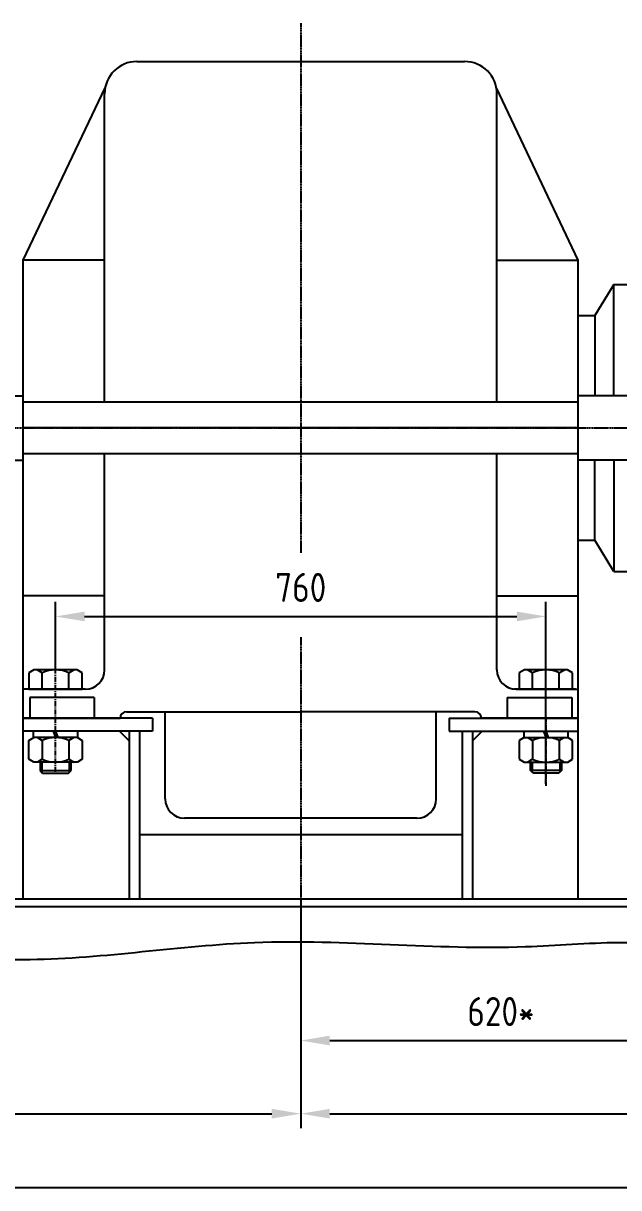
# Model space of a CAD drawing. Header units: millimetres. Extents: x -25976 to -4798, y -663 to 15440.
# Drawn here: x -13771 to -12849, y 13470 to 15275 of the extents above; entities that cross this region are included whole.
import ezdxf

# ---------------------------------------------------------------- set-up
doc = ezdxf.new("R2010")
doc.units = ezdxf.units.MM
doc.header["$LTSCALE"] = 0.25
doc.linetypes.add('CENTER', pattern=[50.8, 31.75, -6.35, 6.35, -6.35])
for name, color, linetype in [('Bord', 1, 'Continuous'), ('Cen', 5, 'CENTER'), ('Cont', 6, 'Continuous'), ('Dim', 7, 'Continuous')]:
    doc.layers.add(name, color=color, linetype=linetype)
doc.styles.add('Style1', font='romans.shx', dxfattribs={"width": 0.8})
doc.dimstyles.new('LIN15', dxfattribs={"dimscale": 15, "dimtxt": 3, "dimasz": 3, "dimexe": 1.5, "dimexo": 0, "dimgap": 1.5, "dimtad": 1, "dimdec": 0, "dimzin": 13, "dimdsep": 46, "dimtxsty": 'Style1', "dimcen": 0, "dimclrt": 3, "dimadec": 0, "dimazin": 0, "dimtfac": 1, "dimtdec": 0, "dimtmove": 0, "dimatfit": 3, "dimfxl": 1, "dimtolj": 1, "dimtzin": 13, "dimarcsym": 0})

# ---------------------------------------------------------------- blocks, each defined once
blk = doc.blocks.new('*D193')
at = {"layer": 'Dim', "color": 0, "lineweight": -2, "transparency": 16777216}
for p, q in [((-13721.3, 14273), (-13721.3, 14378.3)), ((-12961.3, 14273), (-12961.3, 14378.3)), ((-13676.3, 14355.8), (-13006.3, 14355.8))]:
    blk.add_line(p, q, dxfattribs=at)
at = {"layer": 'Dim', "color": 0, "transparency": 16777216}
for points in [[(-13676.3, 14363.3), (-13676.3, 14348.3), (-13721.3, 14355.8)], [(-13006.3, 14363.3), (-13006.3, 14348.3), (-12961.3, 14355.8)]]:
    blk.add_solid(points, dxfattribs=at)
at = {"layer": 'Dim', "color": 3, "transparency": 16777216, "insert": (-13341.3, 14400.8), "char_height": 45, "attachment_point": 5, "style": 'Style1'}
blk.add_mtext('\\A1;760', dxfattribs=at)
blk = doc.blocks.new('*D197')
at = {"layer": 'Dim', "color": 0, "lineweight": -2, "transparency": 16777216}
for p, q in [((-13341.3, 13918), (-13341.3, 13675.9)), ((-12720.8, 13918), (-12720.8, 13675.9)), ((-13296.3, 13698.4), (-12765.8, 13698.4))]:
    blk.add_line(p, q, dxfattribs=at)
at = {"layer": 'Dim', "color": 0, "transparency": 16777216}
for points in [[(-13296.3, 13705.9), (-13296.3, 13690.9), (-13341.3, 13698.4)], [(-12765.8, 13705.9), (-12765.8, 13690.9), (-12720.8, 13698.4)]]:
    blk.add_solid(points, dxfattribs=at)
at = {"layer": 'Dim', "color": 3, "transparency": 16777216, "insert": (-13031.1, 13743.4), "char_height": 45, "attachment_point": 5, "style": 'Style1'}
blk.add_mtext('\\A1;620*', dxfattribs=at)
blk = doc.blocks.new('*D209')
at = {"layer": 'Dim', "color": 0, "lineweight": -2, "transparency": 16777216}
for p, q in [((-14478.3, 13918), (-14478.3, 13562.5)), ((-13341.3, 13918), (-13341.3, 13562.5)), ((-14433.3, 13585), (-13386.3, 13585))]:
    blk.add_line(p, q, dxfattribs=at)
at = {"layer": 'Dim', "color": 0, "transparency": 16777216}
for points in [[(-14433.3, 13592.5), (-14433.3, 13577.5), (-14478.3, 13585)], [(-13386.3, 13592.5), (-13386.3, 13577.5), (-13341.3, 13585)]]:
    blk.add_solid(points, dxfattribs=at)
at = {"layer": 'Dim', "color": 3, "transparency": 16777216, "insert": (-13909.8, 13630), "char_height": 45, "attachment_point": 5, "style": 'Style1'}
blk.add_mtext('\\A1;1137', dxfattribs=at)
blk = doc.blocks.new('*D210')
at = {"layer": 'Dim', "color": 0, "lineweight": -2, "transparency": 16777216}
for p, q in [((-13341.3, 13918), (-13341.3, 13562.5)), ((-11856.3, 13918), (-11856.3, 13562.5)), ((-13296.3, 13585), (-11901.3, 13585))]:
    blk.add_line(p, q, dxfattribs=at)
at = {"layer": 'Dim', "color": 0, "transparency": 16777216}
for points in [[(-13296.3, 13592.5), (-13296.3, 13577.5), (-13341.3, 13585)], [(-11901.3, 13592.5), (-11901.3, 13577.5), (-11856.3, 13585)]]:
    blk.add_solid(points, dxfattribs=at)
at = {"layer": 'Dim', "color": 3, "transparency": 16777216, "insert": (-12598.8, 13630), "char_height": 45, "attachment_point": 5, "style": 'Style1'}
blk.add_mtext('\\A1;1485', dxfattribs=at)

msp = doc.modelspace()

# ---------------------------------------------------------------- linework, layer by layer
at = {"color": 1, "ltscale": 0.62}
for p, q in [((-13742.56502, 14130.0105), (-13742.56502, 14114.304)), ((-13699.97802, 14130.0105), (-13699.97802, 14114.304)), ((-12982.56502, 14130.0105), (-12982.56502, 14114.304)), ((-12939.97802, 14130.0105), (-12939.97802, 14114.304))]:
    msp.add_line(p, q, dxfattribs=at)
at = {"layer": 'Bord'}
for p, q in [((-17638.27152, 13918.0105), (-11657.44951, 13918.0105)), ((-17638.27152, 13906.0105), (-11662.90372, 13906.0105))]:
    msp.add_line(p, q, dxfattribs=at)
msp.add_open_spline([(-11657.44951, 13918.0105), (-11665.95375, 13890.15436), (-11767.81821, 13843.65557), (-12013.52323, 13851.73808), (-12290.56438, 13860.00502), (-12586.01433, 13825.9155), (-12802.59291, 13858.01937), (-13084.59481, 13832.48044), (-13389.53292, 13869.71736), (-13767.20116, 13803.82943), (-14145.21429, 13863.7559), (-14644.46568, 13846.41634), (-15153.1879, 13894.77953), (-15635.3183, 13807.9506), (-16006.89816, 13874.90858), (-16352.92029, 13833.09518), (-16670.21194, 13854.24843), (-16956.49798, 13846.11381), (-17231.428, 13862.16939), (-17458.43871, 13815.89522), (-17599.51642, 13841.20003), (-17638.27152, 13862.54311)], degree=3, knots=[28.9537729083, 28.9537729083, 28.9537729083, 28.9537729083, 128.0368121122, 363.8410900938, 744.4747886101, 967.9903106951, 1250.4890747267, 1395.016307447, 1815.0769562346, 2163.8858423675, 2532.329580656, 2952.3904362194, 3661.1870095606, 4056.3095812513, 4405.1184673842, 4779.4195354185, 5094.4948980203, 5357.000996832, 5639.1949599941, 5915.5279184175, 6049.6760983229, 6049.6760983229, 6049.6760983229, 6049.6760983229], dxfattribs=at)
at = {"layer": 'Cen', "ltscale": 0.2}
for p, q in [((-13341.27152, 15275.28052), (-13341.27152, 14454.57452)), ((-17629.39153, 14648.0105), (-11678.17202, 14648.0105)), ((-13341.27152, 14323.43151), (-13341.27152, 13918.0105))]:
    msp.add_line(p, q, dxfattribs=at)
at = {"layer": 'Cen'}
for p, q in [((-12961.27152, 14096.56292), (-12961.27152, 14301.77181)), ((-13721.27152, 14114.73564), (-13721.27152, 14289.55621)), ((-12961.27152, 14114.73564), (-12961.27152, 14289.55621)), ((-12961.27152, 14114.73564), (-12961.27152, 14289.55621)), ((-12961.27152, 14200.34906), (-12961.27152, 14093.03953))]:
    msp.add_line(p, q, dxfattribs=at)
at = {"layer": 'Cont'}
for p, q in [((-13595.27152, 15216.0105), (-13087.27152, 15216.0105)), ((-13771.27152, 14908.0105), (-13644.40358, 15175.28633)), ((-13645.27152, 14687.87721), (-13645.27152, 15166.0105)), ((-12911.27152, 14908.0105), (-13038.13947, 15175.28633)), ((-13037.27152, 14687.87721), (-13037.27152, 15166.0105)), ((-13771.27152, 13918.0105), (-13771.27152, 14908.0105)), ((-13645.27152, 14908.0105), (-13771.27152, 14908.0105)), ((-13037.27152, 14908.0105), (-12911.27152, 14908.0105)), ((-12911.27152, 13918.0105), (-12911.27152, 14908.0105)), ((-12856.27152, 14870.51215), (-12885.5349, 14822.14007)), ((-12856.27152, 14698.01178), (-12856.27152, 14870.51215)), ((-12856.27152, 14870.51215), (-12831.27158, 14870.51215)), ((-12911.27152, 14822.14007), (-12885.5349, 14822.14007)), ((-12885.5349, 14822.14007), (-12885.5349, 14698.01178)), ((-13871.27152, 14698.0105), (-13771.27152, 14698.0105)), ((-12811.27152, 14698.01178), (-12911.27152, 14698.01178)), ((-13341.27152, 14687.87721), (-13771.27152, 14687.87721)), ((-12911.27152, 14687.87721), (-13341.27152, 14687.87721)), ((-13341.27152, 14648.0105), (-13771.27152, 14648.0105)), ((-12911.27152, 14648.0105), (-13341.27152, 14648.0105)), ((-13341.27152, 14607.87721), (-13771.27152, 14607.87721)), ((-13645.27152, 14273.0105), (-13645.27152, 14607.87721)), ((-12911.27152, 14607.87721), (-13341.27152, 14607.87721)), ((-13037.27152, 14273.0105), (-13037.27152, 14607.87721)), ((-13871.27152, 14598.0105), (-13771.27152, 14598.0105)), ((-12811.27152, 14598.00922), (-12911.27152, 14598.00922)), ((-12885.5349, 14473.88093), (-12885.5349, 14598.00922)), ((-12856.27152, 14598.00922), (-12856.27152, 14425.50884)), ((-12911.27152, 14473.88093), (-12885.5349, 14473.88093)), ((-12856.27152, 14425.50884), (-12885.5349, 14473.88093)), ((-12856.27152, 14425.50884), (-12831.27158, 14425.50884)), ((-13645.27152, 14388.0105), (-13771.27152, 14388.0105)), ((-13037.27152, 14388.0105), (-12911.27152, 14388.0105)), ((-13754.68217, 14273.0105), (-13762.57152, 14268.45558)), ((-13762.57152, 14268.45558), (-13762.57152, 14243.0105)), ((-13687.86087, 14273.0105), (-13754.68217, 14273.0105)), ((-13741.92152, 14268.45558), (-13749.81087, 14273.0105)), ((-13741.92152, 14243.0105), (-13741.92152, 14268.45558)), ((-13700.62152, 14268.45558), (-13692.73217, 14273.0105)), ((-13700.62152, 14243.0105), (-13700.62152, 14268.45558)), ((-13679.97152, 14268.45558), (-13687.86087, 14273.0105)), ((-13679.97152, 14243.0105), (-13679.97152, 14268.45558)), ((-12994.68217, 14273.0105), (-13002.57152, 14268.45558)), ((-13002.57152, 14268.45558), (-13002.57152, 14243.0105)), ((-12927.86087, 14273.0105), (-12994.68217, 14273.0105)), ((-12981.92152, 14268.45558), (-12989.81087, 14273.0105)), ((-12981.92152, 14243.0105), (-12981.92152, 14268.45558)), ((-12940.62152, 14268.45558), (-12932.73217, 14273.0105)), ((-12940.62152, 14243.0105), (-12940.62152, 14268.45558)), ((-12919.97152, 14268.45558), (-12927.86087, 14273.0105)), ((-12919.97152, 14243.0105), (-12919.97152, 14268.45558)), ((-13675.27152, 14243.0105), (-13771.27152, 14243.0105)), ((-13762.57152, 14243.0105), (-13679.97152, 14243.0105)), ((-12915.27152, 14243.0105), (-13011.27152, 14243.0105)), ((-13007.27152, 14243.0105), (-12911.27152, 14243.0105)), ((-13002.57152, 14243.0105), (-12919.97152, 14243.0105)), ((-12919.97071, 14243.0105), (-13002.57071, 14243.0105)), ((-13661.27152, 14230.0105), (-13761.27152, 14230.0105)), ((-13761.27152, 14230.0105), (-13761.27152, 14198.0105)), ((-13661.27152, 14230.0105), (-13661.27152, 14198.0105)), ((-13021.27152, 14230.0105), (-12921.27152, 14230.0105)), ((-13021.27152, 14230.0105), (-13021.27152, 14198.0105)), ((-12921.27152, 14230.0105), (-12921.27152, 14198.0105)), ((-13611.27152, 14208.0105), (-13341.27152, 14208.0105)), ((-13551.27152, 14073.0105), (-13551.27152, 14208.0105)), ((-13071.27152, 14208.0105), (-13341.27152, 14208.0105)), ((-13131.27152, 14073.0105), (-13131.27152, 14208.0105)), ((-13771.27152, 14198.0105), (-13621.27152, 14198.0105)), ((-13771.27152, 14198.0105), (-13621.27152, 14198.0105)), ((-13571.27152, 14198.0105), (-13771.27152, 14198.0105)), ((-13621.27152, 14198.0105), (-13621.27152, 14198.0105)), ((-13621.27152, 14198.0105), (-13621.27152, 14198.0105)), ((-13571.27152, 14198.0105), (-13571.27152, 14178.0105)), ((-13111.27152, 14198.0105), (-13111.27152, 14178.0105)), ((-13111.27152, 14198.0105), (-12911.27152, 14198.0105)), ((-12911.27152, 14198.0105), (-13061.27152, 14198.0105)), ((-13061.27152, 14198.0105), (-13061.27152, 14198.0105)), ((-13571.27152, 14178.0105), (-13771.27152, 14178.0105)), ((-13755.52152, 14168.0105), (-13755.52152, 14178.0105)), ((-13724.91122, 14178.0105), (-13721.27152, 14168.0105)), ((-13721.27152, 14178.0105), (-13717.63182, 14168.0105)), ((-13687.02152, 14178.0105), (-13687.02152, 14168.0105)), ((-13607.27152, 14163.0105), (-13622.27152, 14178.0105)), ((-13607.27152, 14178.0105), (-13607.27152, 13918.0105)), ((-13591.27152, 14178.0105), (-13591.27152, 13918.0105)), ((-13111.27152, 14178.0105), (-12911.27152, 14178.0105)), ((-13091.27152, 14178.0105), (-13091.27152, 13918.0105)), ((-13075.27152, 14178.0105), (-13075.27152, 13918.0105)), ((-13075.27152, 14163.0105), (-13060.27152, 14178.0105)), ((-12995.52152, 14178.0105), (-12995.52152, 14168.0105)), ((-12964.91122, 14178.0105), (-12961.27152, 14168.0105)), ((-12961.27152, 14178.0105), (-12957.63182, 14168.0105)), ((-12927.02152, 14168.0105), (-12927.02152, 14178.0105)), ((-13762.57152, 14163.6515), (-13755.02152, 14168.0105)), ((-13762.57152, 14134.36949), (-13762.57152, 14163.6515)), ((-13687.02152, 14168.0105), (-13755.52152, 14168.0105)), ((-13687.52152, 14168.0105), (-13755.02152, 14168.0105)), ((-13749.47152, 14168.0105), (-13741.92152, 14163.6515)), ((-13741.92152, 14163.6515), (-13741.92152, 14134.36949)), ((-13693.07152, 14168.0105), (-13700.62152, 14163.6515)), ((-13700.62152, 14163.6515), (-13700.62152, 14134.36949)), ((-13687.52152, 14168.0105), (-13679.97152, 14163.6515)), ((-13679.97152, 14163.6515), (-13679.97152, 14134.36949)), ((-12995.02152, 14168.0105), (-13002.57152, 14163.6515)), ((-13002.57152, 14163.6515), (-13002.57152, 14134.36949)), ((-12995.52152, 14168.0105), (-12927.02152, 14168.0105)), ((-12995.02152, 14168.0105), (-12927.52152, 14168.0105)), ((-12989.47152, 14168.0105), (-12981.92152, 14163.6515)), ((-12981.92152, 14163.6515), (-12981.92152, 14134.36949)), ((-12933.07152, 14168.0105), (-12940.62152, 14163.6515)), ((-12940.62152, 14163.6515), (-12940.62152, 14134.36949)), ((-12919.97152, 14163.6515), (-12927.52152, 14168.0105)), ((-12919.97152, 14134.36949), (-12919.97152, 14163.6515)), ((-13755.02152, 14130.0105), (-13762.57152, 14134.36949)), ((-13741.92152, 14134.36949), (-13749.47152, 14130.0105)), ((-13700.62152, 14134.36949), (-13693.07152, 14130.0105)), ((-13679.97152, 14134.36949), (-13687.52152, 14130.0105)), ((-13002.57152, 14134.36949), (-12995.02152, 14130.0105)), ((-12981.92152, 14134.36949), (-12989.47152, 14130.0105)), ((-12940.62152, 14134.36949), (-12933.07152, 14130.0105)), ((-12927.52152, 14130.0105), (-12919.97152, 14134.36949)), ((-13687.52152, 14130.0105), (-13755.02152, 14130.0105)), ((-13745.27152, 14130.0105), (-13745.27152, 14117.0105)), ((-13745.27152, 14117.0105), (-13741.27152, 14113.0105)), ((-13745.27152, 14117.0105), (-13697.27152, 14117.0105)), ((-13701.27152, 14113.0105), (-13697.27152, 14117.0105)), ((-13697.27152, 14117.0105), (-13697.27152, 14130.0105)), ((-12995.02152, 14130.0105), (-12927.52152, 14130.0105)), ((-12985.27152, 14117.0105), (-12985.27152, 14130.0105)), ((-12937.27152, 14117.0105), (-12985.27152, 14117.0105)), ((-12981.27152, 14113.0105), (-12985.27152, 14117.0105)), ((-12937.27152, 14117.0105), (-12941.27152, 14113.0105)), ((-12937.27152, 14130.0105), (-12937.27152, 14117.0105)), ((-13741.27152, 14113.0105), (-13701.27152, 14113.0105)), ((-12941.27152, 14113.0105), (-12981.27152, 14113.0105)), ((-13161.27152, 14043.0105), (-13521.27152, 14043.0105)), ((-13591.27152, 14018.0105), (-13091.27152, 14018.0105)), ((-13771.27152, 13918.0105), (-13591.27152, 13918.0105)), ((-13771.27152, 13918.0105), (-13591.27152, 13918.0105)), ((-13091.27152, 13918.0105), (-12911.27152, 13918.0105))]:
    msp.add_line(p, q, dxfattribs=at)
for centre, radius, start, end in [((-13595.27152, 15166.0105), 50, 90, 180), ((-13087.27152, 15166.0105), 50, 0, 90), ((-13721.27152, 14223.92402), 49.08648, 65.12208877, 114.87791123), ((-13675.27152, 14273.0105), 30, 270, 0), ((-13007.27152, 14273.0105), 30, 180, 270), ((-12961.27152, 14223.92402), 49.08648, 65.12208877, 114.87791123), ((-13611.27152, 14198.0105), 10, 90, 180), ((-13071.27152, 14198.0105), 10, 0, 90), ((-13721.27152, 14116.91806), 51.09244, 66.16091307, 113.83908693), ((-12961.27152, 14116.91806), 51.09244, 66.16091307, 113.83908693), ((-13721.27152, 14181.10294), 51.09244, 246.16091307, 293.83908693), ((-12961.27152, 14181.10294), 51.09244, 246.16091307, 293.83908693), ((-13521.27152, 14073.0105), 30, 180, 270), ((-13161.27152, 14073.0105), 30, 270, 0)]:
    msp.add_arc(centre, radius, start, end, dxfattribs=at)
at = {"layer": 'Dim'}
msp.add_line((-11561.27117, 13470.27293), (-17615.27187, 13470.27293), dxfattribs=at)

# ---------------------------------------------------------------- dimensions: what is measured, and where the dimension line sits
for base, p1, p2, picture, middle in [((-12961.27152, 14355.79863), (-13721.27152, 14273.0105), (-12961.27152, 14273.0105), '*D193', (-13341.27152, 14400.79863)), ((-13341.27152, 13584.9786), (-14478.27152, 13918.0105), (-13341.27152, 13918.0105), '*D209', (-13909.77152, 13629.9786)), ((-11856.27117, 13584.9786), (-13341.27152, 13918.0105), (-11856.27117, 13918.0105), '*D210', (-12598.77135, 13629.9786))]:
    dim = msp.add_linear_dim(base=base, p1=p1, p2=p2, dimstyle='LIN15', dxfattribs=at)
    dim.commit()
    dim.dimension.update_dxf_attribs({"geometry": picture, "text_midpoint": middle})
dim = msp.add_linear_dim(base=(-12720.8363, 13698.41016), p1=(-13341.27152, 13918.0105), p2=(-12720.8363, 13918.0105), text='<>*', dimstyle='LIN15', dxfattribs=at)
dim.commit()
dim.dimension.update_dxf_attribs({"geometry": '*D197', "text_midpoint": (-13031.05391, 13743.41016)})

doc.saveas('drawing.dxf')
